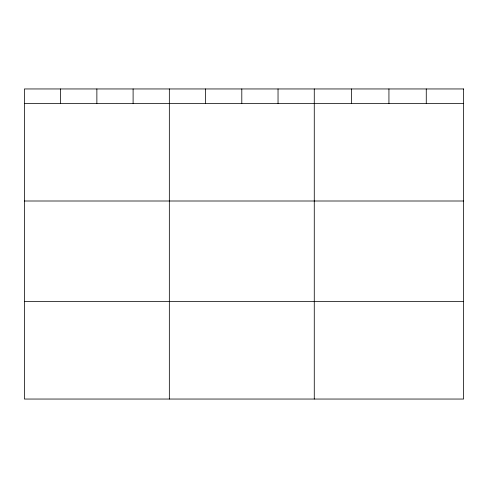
<?xml version="1.0" encoding="UTF-8"?>
<svg xmlns="http://www.w3.org/2000/svg" width="488" height="488" viewBox="0 0 488 488"><rect width="100%" height="100%" fill="white"/><g stroke="black" fill="none" stroke-linecap="round" stroke-linejoin="round"><path stroke-width="0.73" d="M24.4 103.456L463.6 103.456M24.4 201.001L463.6 201.001M24.4 301.499L463.6 301.499M426.268 88.956L426.268 103.456M388.936 88.956L388.936 103.456M351.604 88.956L351.604 103.456M314.272 88.956L314.272 399.044M278.038 88.956L278.038 103.456M241.804 88.956L241.804 103.456M205.57 88.956L205.57 103.456M169.336 88.956L169.336 399.044M133.102 88.956L133.102 103.456M96.868 88.956L96.868 103.456M60.634 88.956L60.634 103.456M463.6 88.956L24.4 88.956L24.4 399.044L463.6 399.044L463.6 88.956"/></g></svg>
